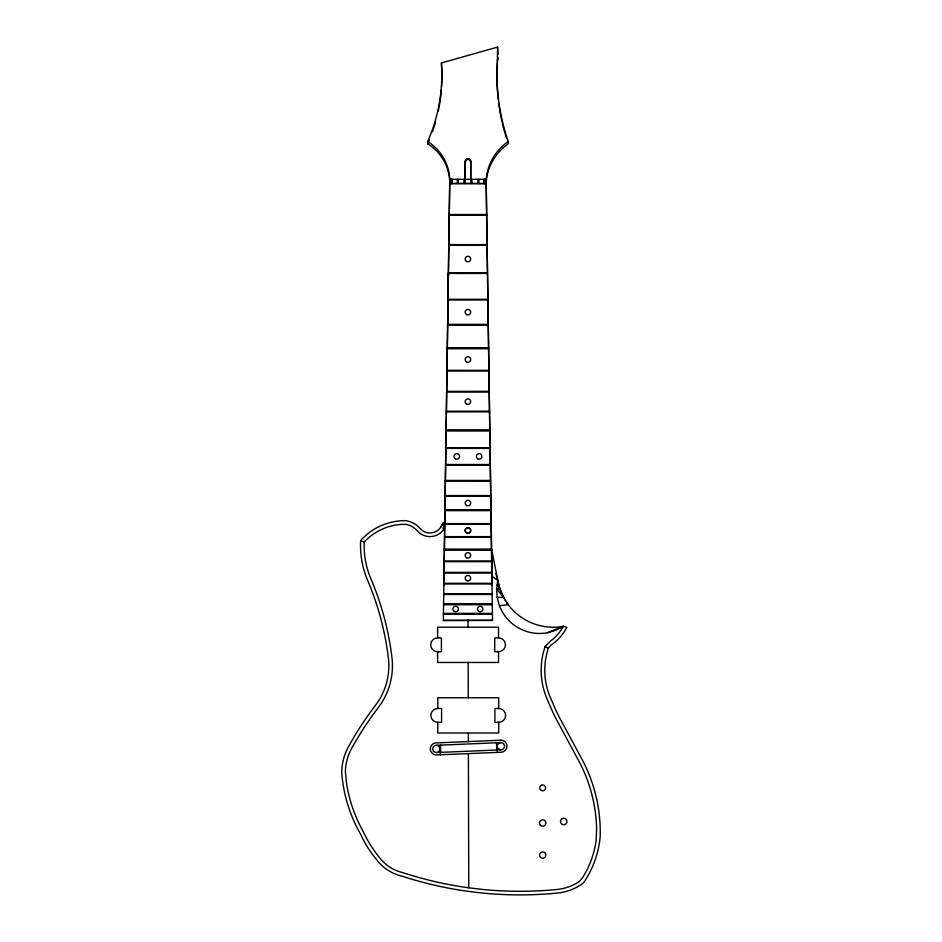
<?xml version="1.0" encoding="UTF-8"?>
<svg xmlns="http://www.w3.org/2000/svg" width="942" height="942" viewBox="0 0 942 942"><rect width="100%" height="100%" fill="white"/><g stroke="black" fill="none" stroke-linecap="round" stroke-linejoin="round"><path stroke-width="1.41" d="M447.685 324.389L448.416 272.791L487.473 272.768M451.948 179.345L449.746 179.333L443.352 620.448L492.501 620.46L486.166 179.333L451.795 179.321L451.83 183.537L451.795 179.321M492.124 585.488L486.166 183.525L451.23 183.537L451.312 179.345M457.353 183.513L457.353 179.321M458.189 183.502L458.189 179.31M463.994 183.478L463.994 179.31M465.077 183.49L465.207 161.73C465.089 158.138 470.976 158.256 470.729 161.836L470.729 179.757M465.218 179.757L465.218 161.836C464.948 158.232 470.859 158.162 470.729 161.753L470.717 179.569M471.024 183.478L471.024 179.286M471.954 183.478L471.954 179.286M477.935 183.502L477.935 179.31M478.925 183.502L478.925 179.31M483.799 183.513L483.799 179.321M484.176 179.333L484.176 183.525L484.412 179.333M484.506 183.525L484.506 179.333M484.789 183.525L484.789 179.333M443.835 585.488L449.746 183.56L451.23 183.513M498.259 99.463A210.855 207.652 -0.8 0 1 497.329 65.351L497.576 47.1L441.445 62.949A171.503 168.901 -0.8 0 1 427.692 141.536L427.727 143.832A47.783 47.065 -0.8 0 1 449.781 181.865L449.781 184.232L449.746 183.525L486.166 183.572M444.754 523.175L443.611 529.734L442.457 530.947A16.709 16.709 0 0 1 419.296 532.795L416.388 529.84A19.276 19.276 0 0 0 406.296 524.423L401.48 524.364A55.931 55.931 0 0 0 366.061 540.096L364.189 542.05L364.118 544.017A86.228 86.228 0 0 0 370.995 579.047A290.112 290.112 0 0 1 391.943 657.434A68.907 68.907 0 0 1 380.898 703.909L378.366 707.466A333.68 333.68 0 0 0 351.66 748.36A50.291 50.291 0 0 0 345.384 771.451L346.397 782.307A143.643 143.643 0 0 0 359.714 824.909L365.084 835.213A109.708 109.708 0 0 0 378.943 856.843L381.051 859.493A41.118 41.118 0 0 0 399.726 871.797L403.035 872.716A377.683 377.683 0 0 0 466.384 887.482L479.29 889.095A377.247 377.247 0 0 0 557.158 889.472A48.03 48.03 0 0 0 579.377 881.441L582.568 877.661A92.869 92.869 0 0 0 596.168 840.134L596.616 829.042A150.991 150.991 0 0 0 577.776 759.075L556.84 720.23A158.056 158.056 0 0 1 551.141 708.419L547.467 699.906A72.875 72.875 0 0 1 543.652 651.405L545.135 646.447L550.587 641.019A44.568 44.568 0 0 0 562.774 627.313L563.292 626.348L566.848 627.337A48.16 48.16 0 0 1 551.094 645.07L548.362 648.214A69.319 69.319 0 0 0 550.776 698.493L552.801 703.038A154.688 154.688 0 0 0 560.019 718.546L580.92 757.333A154.594 154.594 0 0 1 600.195 836.461A96.461 96.461 0 0 1 583.298 883.066A51.622 51.622 0 0 1 557.523 893.051A380.862 380.862 0 0 1 478.901 892.675L465.878 891.038A380.862 380.862 0 0 1 402.034 876.166A44.721 44.721 0 0 1 376.129 859.092A113.205 113.205 0 0 1 360.81 834.6A147.246 147.246 0 0 1 341.781 773.712A53.859 53.859 0 0 1 348.493 746.653A337.13 337.13 0 0 1 375.458 705.334A65.328 65.328 0 0 0 388.363 657.834A286.556 286.556 0 0 0 367.651 580.402A89.749 89.749 0 0 1 360.645 540.555A59.534 59.534 0 0 1 405.46 520.643A22.879 22.879 0 0 1 419.991 528.438A13.094 13.094 0 0 0 442.081 524.776L444.754 523.175L443.388 522.41L441.08 526.766M465.207 161.753L467.256 159.092M491.983 576.245L497.788 580.437A56.296 56.296 0 0 0 563.292 626.348L555.721 630.328L547.526 632.73A43.002 43.002 0 0 1 499.39 605.694L497.164 597.44L496.634 588.903L497.788 580.437L491.583 549.221L491.759 552.919M547.526 632.73L563.292 626.348M499.39 605.694L508.233 604.717L503.487 597.216L496.634 588.903L499.966 589.044L503.487 597.216L497.164 597.44M436.17 745.31L500.791 742.602M436.476 752.54L501.097 749.832M486.625 214.517L449.275 214.517L449.287 215.235L486.625 215.2M487.061 244.614L448.828 244.614L448.839 245.332L487.073 245.297M448.416 273.474L487.485 273.451M448.015 299.297L487.874 299.297M448.015 300.015L487.874 299.992M447.65 324.354L488.239 324.366M447.65 325.037L488.25 325.049M488.215 325.072L447.674 325.037M488.545 348.01L447.297 348.01L488.545 348.045M447.332 348.717L488.557 348.728M447.014 370.336L488.874 370.347M447.003 371.018L488.922 370.995L489.181 391.33L446.708 391.366M489.192 392.049L446.696 392.049M446.414 411.218L489.463 411.183M446.402 411.901L489.475 411.866M446.143 429.964L489.734 429.964M489.993 447.709L445.872 447.697M445.872 448.38L490.005 448.392M445.637 464.512L490.24 464.512M490.24 465.171L445.625 465.16L490.252 465.195M445.401 480.432L490.464 480.444M445.389 481.115L490.476 481.127M445.177 495.574L490.688 495.574M490.7 496.257L445.166 496.257M490.9 509.928L444.965 509.916L490.9 509.952M444.954 510.635L490.9 510.635M491.088 523.634L444.765 523.622M444.754 524.317L491.1 524.317M444.577 536.669L491.277 536.634M444.565 537.352L491.288 537.317M491.465 549.115L444.388 549.104M444.212 560.996L491.63 560.973M444.212 561.679L491.642 561.656M444.047 572.383L491.795 572.347M444.035 573.066L491.806 573.03M443.894 583.298L491.959 583.298M491.971 583.981L443.882 583.981M443.741 593.778L492.113 593.778M443.729 594.461L492.124 594.461M492.254 603.857L443.588 603.857M492.395 613.536L443.447 613.536L492.395 613.572M443.435 614.243L492.407 614.255M492.489 620.26L443.352 620.448M437.594 637.934L441.409 637.934L441.409 651.734L437.594 651.734A6.9 6.9 0 0 1 430.706 644.834A6.9 6.9 0 0 1 437.594 637.934L437.594 627.207L498.542 627.207L498.542 637.934A6.9 6.9 0 0 1 505.442 644.834A6.9 6.9 0 0 1 498.542 651.734L498.542 662.462L437.594 662.462L437.594 651.734M498.542 637.934L494.738 637.934L494.738 651.734L498.542 651.734M437.783 708.478L441.586 708.478L441.586 722.279L437.783 722.279A6.9 6.9 0 0 1 430.883 715.378A6.9 6.9 0 0 1 437.783 708.478L437.783 697.751L498.73 697.751L498.73 708.478A6.9 6.9 0 0 1 505.618 715.378A6.9 6.9 0 0 1 498.73 722.279L498.73 733.006L437.783 733.006L437.783 722.279M498.73 708.478L494.915 708.478L494.915 722.279L498.73 722.279M498.883 584.735L497.211 584.664L499.966 589.044L495.951 573.572M467.962 158.986L470.635 161.047M360.645 540.555L364.189 542.05M545.135 646.447L548.362 648.214M442.081 524.776L444.188 525.942L443.07 527.991L443.611 529.734M470.635 161.023L470.729 161.753M486.166 183.761L486.166 179.333M497.977 54.53L497.576 47.1M497.011 744.215L497.199 748.549M497.258 749.997L497.352 752.387M496.516 742.779L496.811 750.02M440.456 745.134L440.75 752.364M440.067 746.594L440.255 750.939M440.314 752.387L440.42 754.778M497.812 59.676L497.776 57.38L497.294 63.055A210.855 207.652 -0.8 0 0 508.256 141.524L508.291 143.832A52.093 51.304 -0.8 0 0 486.202 181.865M449.746 179.333L449.781 181.865M441.445 62.949L441.48 65.245A171.503 168.901 -0.8 0 1 441.562 86.794M468.056 619.966L468.068 627.207M468.162 662.462L468.256 697.751M468.351 733.006L468.374 741.766M468.398 753.447L468.751 887.776M427.692 141.536A47.783 47.065 -0.8 0 1 449.746 179.569M486.166 179.569A52.093 51.304 -0.8 0 1 508.256 141.524M506.502 138.415A210.855 207.652 -0.8 0 1 505.253 134.329M504.865 132.952A210.855 207.652 -0.8 0 1 502.357 123.308M502.039 121.918A210.855 207.652 -0.8 0 1 498.777 103.702M441.362 89.655A171.503 168.901 -0.8 0 1 438.289 110.991M435.522 122.166A171.503 168.901 -0.8 0 1 432.484 131.774M429.411 139.852A171.503 168.901 -0.8 0 1 427.727 143.832M465.218 161.836A2.755 2.755 0 0 1 467.974 159.08A2.755 2.755 0 0 1 470.729 161.836M541.203 785.31L540.59 785.781A2.991 2.991 0 0 0 544.193 790.479L544.806 790.008A2.991 2.991 0 0 0 541.203 785.31M562.103 818.68L561.432 819.199A3.226 3.226 0 0 0 561.432 823.755L562.103 824.274A3.226 3.226 0 0 0 565.33 824.274L566.001 823.755A3.226 3.226 0 0 0 566.001 819.199L565.33 818.68A3.226 3.226 0 0 0 562.103 818.68M500.685 740.212L436.075 742.92A6.017 6.017 0 0 0 430.317 749.184A6.017 6.017 0 0 0 436.582 754.942L501.191 752.234A6.017 6.017 0 0 0 506.949 745.97A6.017 6.017 0 0 0 500.685 740.212M489.746 430.624L446.084 430.624L489.746 430.647M491.477 549.763L444.377 549.763L491.477 549.798M492.266 604.517L443.576 604.505L492.266 604.54M544.971 852.793L544.299 852.286A3.215 3.215 0 0 0 540.437 857.326L541.097 857.844A3.215 3.215 0 0 0 544.971 852.793M454.268 611.405A2.755 2.755 0 0 0 458.436 609.05A2.755 2.755 0 0 0 454.315 606.624A2.755 2.755 0 0 0 454.268 611.405M466.573 261.417A2.755 2.755 0 0 0 470.706 259.026A2.755 2.755 0 0 0 466.573 256.648A2.755 2.755 0 0 0 466.573 261.417M466.561 314.581A2.755 2.755 0 0 0 470.706 312.191A2.755 2.755 0 0 0 466.561 309.8A2.755 2.755 0 0 0 466.561 314.581M466.561 361.893A2.755 2.755 0 0 0 470.706 359.503A2.755 2.755 0 0 0 466.561 357.112A2.755 2.755 0 0 0 466.561 361.893M466.561 403.988A2.755 2.755 0 0 0 470.694 401.598A2.755 2.755 0 0 0 466.561 399.208A2.755 2.755 0 0 0 466.561 403.988M455.375 458.825A2.755 2.755 0 0 0 459.508 456.434A2.755 2.755 0 0 0 455.375 454.044A2.755 2.755 0 0 0 455.375 458.825M477.735 458.801A2.755 2.755 0 0 0 481.88 456.423A2.755 2.755 0 0 0 477.735 454.032A2.755 2.755 0 0 0 477.735 458.801M466.549 505.465A2.755 2.755 0 0 0 470.694 503.075A2.755 2.755 0 0 0 466.549 500.685A2.755 2.755 0 0 0 466.549 505.465M466.549 580.543A2.755 2.755 0 0 0 470.682 578.153A2.755 2.755 0 0 0 466.549 575.762A2.755 2.755 0 0 0 466.549 580.543M478.83 611.429A2.755 2.755 0 0 0 482.963 609.038A2.755 2.755 0 0 0 478.83 606.648A2.755 2.755 0 0 0 478.83 611.429M466.549 532.842A2.755 2.755 0 0 0 470.682 530.464A2.755 2.755 0 0 0 466.549 528.073A2.755 2.755 0 0 0 466.549 532.842A2.755 2.755 0 0 0 470.682 530.476A2.755 2.755 0 0 0 466.549 528.085A2.755 2.755 0 0 0 466.549 532.866M466.549 557.77A2.755 2.755 0 0 0 470.682 555.38A2.755 2.755 0 0 0 466.549 552.989A2.755 2.755 0 0 0 466.549 557.77M540.414 825.251A3.226 3.226 0 0 0 545.818 823.803A3.226 3.226 0 0 0 541.862 819.846A3.226 3.226 0 0 0 540.414 825.251M433.873 751.598A3.615 3.615 0 0 0 439.855 749.714A3.615 3.615 0 0 0 435.239 745.475A3.615 3.615 0 0 0 433.873 751.598M498.495 748.89A3.615 3.615 0 0 0 504.476 747.006A3.615 3.615 0 0 0 499.861 742.767A3.615 3.615 0 0 0 498.495 748.89"/></g></svg>
